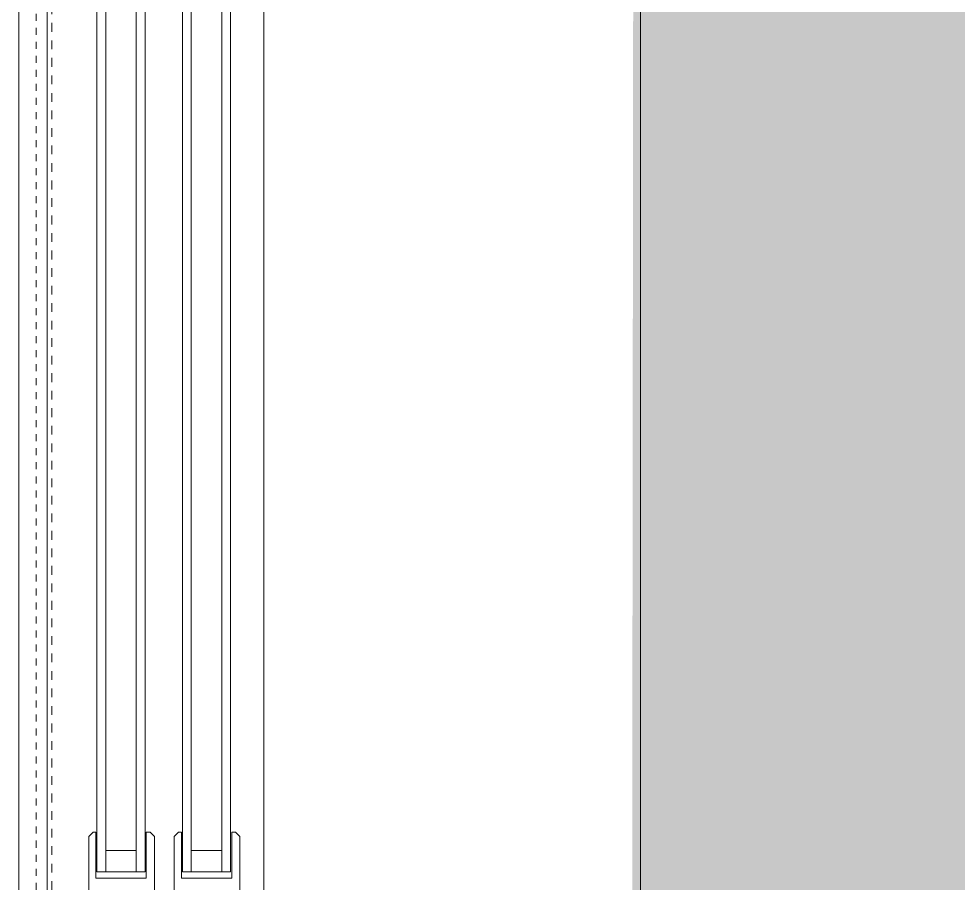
# Model space of a CAD drawing. Header units: inches. Extents: x -1551 to 2054, y 9767 to 12269.
# Drawn here: x 132.71 to 146.11, y 11014.53 to 11026.87 of the extents above; entities that cross this region are included whole.
import ezdxf

# ---------------------------------------------------------------- set-up
doc = ezdxf.new("R2010")
doc.units = ezdxf.units.IN
doc.header["$MEASUREMENT"] = 0
for name, pattern in [('Dash', [0.25, 0.125, -0.125]), ('Dash 1_16_', [0.125, 0.0625, -0.0625]), ('Double Dash 3_8_', [1, 0.375, -0.125, 0.125, -0.125, 0.125, -0.125])]:
    doc.linetypes.add(name, pattern=pattern)
for name, color, linetype, lineweight in [('0-1', 7, 'Continuous', 5), ('0-2', 7, 'Continuous', 9), ('0-3', 250, 'Double Dash 3_8_', 15), ('A-AREA-PATT-5', 153, 'Continuous', 9), ('A-DETL-GENF-HDLN-1', 7, 'Dash', 9), ('A-DETL-GENF-HDLN-2', 1, 'Continuous', 9), ('A-GLAZ', 151, 'Continuous', 9), ('A-GLAZ-1', 7, 'Continuous', 9), ('A-WALL-1', 7, 'Continuous', 9), ('C-PROP-LINE-2', 250, 'Dash 1_16_', 15)]:
    doc.layers.add(name, color=color, linetype=linetype, lineweight=lineweight)

# ---------------------------------------------------------------- blocks, each defined once
blk = doc.blocks.new('Window-Double_Hung-Marvin-Essential - ESDH3066 - 1st Floor-3357219-KEY PLAN - 1ST FLOOR')
at = {"layer": 'A-DETL-GENF-HDLN-1'}
blk.add_line((16.104, -3.967), (-16.504, -3.967), dxfattribs=at)
at = {"layer": 'A-DETL-GENF-HDLN-2'}
for p, q in [((15.342, -1.281), (15.281, -1.342)), ((16.562, -1.281), (15.342, -1.281)), ((15.281, -1.342), (15.281, -1.399)), ((15.281, -1.399), (15.937, -1.399)), ((15.843, -1.415), (15.843, -2.103)), ((15.937, -1.399), (15.937, -2.117)), ((15.54, -1.541), (15.54, -1.978)), ((15.281, -2.117), (15.281, -2.158)), ((15.937, -2.117), (15.281, -2.117)), ((15.342, -2.219), (15.281, -2.158)), ((15.342, -2.219), (16.562, -2.219)), ((15.342, -2.5), (15.281, -2.561)), ((16.562, -2.5), (15.342, -2.5)), ((15.281, -2.561), (15.281, -2.617)), ((15.281, -2.617), (15.937, -2.617)), ((15.843, -2.633), (15.843, -3.322)), ((15.937, -2.617), (15.937, -3.336)), ((15.54, -2.76), (15.54, -3.197)), ((15.281, -3.336), (15.281, -3.377)), ((15.937, -3.336), (15.281, -3.336)), ((15.342, -3.438), (15.281, -3.377)), ((15.342, -3.438), (16.562, -3.438))]:
    blk.add_line(p, q, dxfattribs=at)
at = {"layer": 'A-GLAZ'}
for p, q in [((15.843, -1.415), (-15.843, -1.415)), ((15.843, -1.541), (-15.843, -1.541)), ((15.843, -1.978), (-15.843, -1.978)), ((15.843, -2.103), (-15.843, -2.103)), ((15.843, -2.633), (-15.843, -2.633)), ((15.843, -2.76), (-15.843, -2.76)), ((15.843, -3.197), (-15.843, -3.197)), ((15.843, -3.322), (-15.843, -3.322))]:
    blk.add_line(p, q, dxfattribs=at)
at = {"layer": 'A-GLAZ-1'}
for p, q in [((-17.75, 4.437), (17.75, 4.437)), ((-17.75, -0.938), (17.75, -0.938)), ((17.75, -4.031), (-17.75, -4.031))]:
    blk.add_line(p, q, dxfattribs=at)
blk = doc.blocks.new('Family - ___-2835903-KEY PLAN - 1ST FLOOR')
at = {"layer": 'C-PROP-LINE-2'}
blk.add_line((-3831.824, 10008.839), (-3831.824, 12089.689), dxfattribs=at)
blk = doc.blocks.new('CTR - 1st Phase - Shell_rvt-1-KEY PLAN - 1ST FLOOR')
at = {"layer": 'A-WALL-1'}
blk.add_line((-3832.074, 11012.789), (-3832.074, 11048.289), dxfattribs=at)
at = {"layer": '0-2', "rotation": 269.9999999999988}
blk.add_blockref('Window-Double_Hung-Marvin-Essential - ESDH3066 - 1st Floor-3357219-KEY PLAN - 1ST FLOOR', (-3827.636, 11030.539), dxfattribs=at)
at = {"layer": '0-3'}
blk.add_blockref('Family - ___-2835903-KEY PLAN - 1ST FLOOR', (0, 0), dxfattribs=at)

msp = doc.modelspace()

# ---------------------------------------------------------------- hatches: boundary and pattern name
at = {"layer": 'A-AREA-PATT-5'}
h = msp.add_hatch(color=256, dxfattribs=at)
h.paths.add_polyline_path([(459.481, 10970.439), (423.481, 10970.439), (423.481, 10972.189), (459.481, 10972.189)], flags=0)
h.paths.add_polyline_path([(141.581, 10842.627), (477.481, 10842.627), (477.481, 10959.314), (459.481, 10959.314), (459.481, 10970.439), (461.418, 10970.439), (461.418, 10971.064), (463.106, 10971.064), (463.106, 11005.814), (461.418, 11005.814), (461.418, 11006.439), (459.481, 11006.439), (459.481, 11032.102), (477.481, 11032.102), (477.481, 11121.939), (141.581, 11121.939), (141.456, 11010.539), (141.581, 11010.414), (141.456, 11009.789), (138.768, 11009.789), (138.768, 10973.789), (141.581, 10973.789), (141.456, 10973.164), (141.581, 10973.039), (141.581, 10961.127), (162.393, 10961.127), (162.393, 10933.252), (141.581, 10933.252), (141.581, 10858.839)], flags=0)

# ---------------------------------------------------------------- block references
at = {"layer": '0-1'}
msp.add_blockref('CTR - 1st Phase - Shell_rvt-1-KEY PLAN - 1ST FLOOR', (3964.779, 0), dxfattribs=at)

doc.saveas('drawing.dxf')
